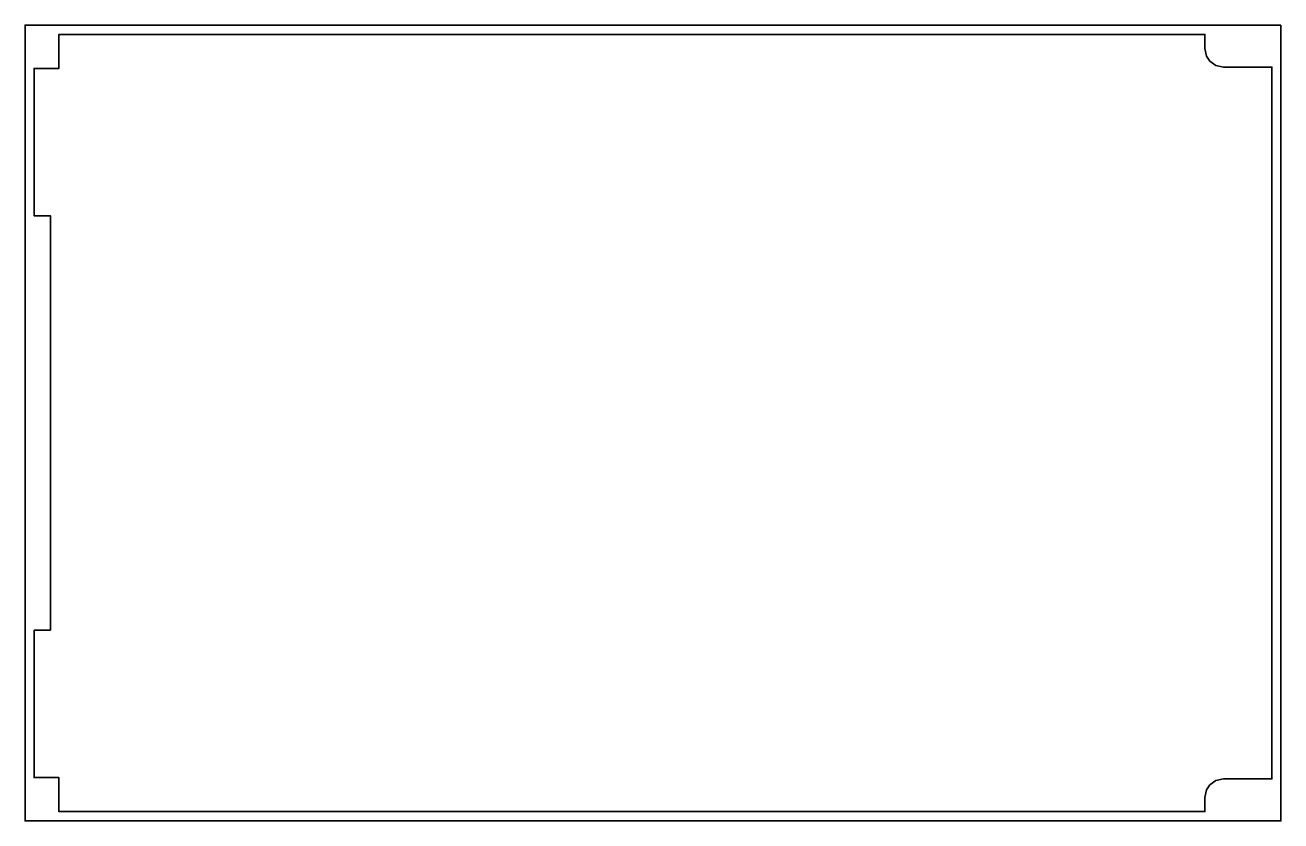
# Model space of a CAD drawing. Header units: millimetres. Extents: x 159 to 841, y 283 to 716.
import ezdxf

# ---------------------------------------------------------------- set-up
doc = ezdxf.new("R2010")
doc.units = ezdxf.units.MM
doc.header["$MEASUREMENT"] = 0
doc.layers.get('0').update_dxf_attribs({"lineweight": 0})
doc.layers.add('Safety', color=7, linetype='Continuous', lineweight=0)

msp = doc.modelspace()

# ---------------------------------------------------------------- linework, layer by layer
at = {"color": 18, "lineweight": 35, "true_color": 0x000000}
msp.add_lwpolyline([(172.36, 387.15), (163.48, 387.15), (163.48, 306.98), (176.95, 306.98), (176.95, 288.51), (799.95, 288.51), (799.95, 296.17), (800.85, 300.33), (802.6, 302.98), (805.91, 305.39), (810.06, 306.27), (836.29, 306.27), (836.29, 693.5), (810.06, 693.5), (805.91, 694.39), (802.6, 696.79), (800.85, 699.44), (799.95, 703.6), (799.95, 711.26), (176.95, 711.26), (176.95, 692.79), (163.48, 692.79), (163.48, 612.62), (172.36, 612.62)], close=True, dxfattribs=at)
at = {"layer": 'Safety', "color": 18, "lineweight": 35, "true_color": 0x000000}
msp.add_lwpolyline([(841.2, 716.34), (158.57, 716.34), (158.57, 283.43), (841.2, 283.43)], close=True, dxfattribs=at)

doc.saveas('drawing.dxf')
